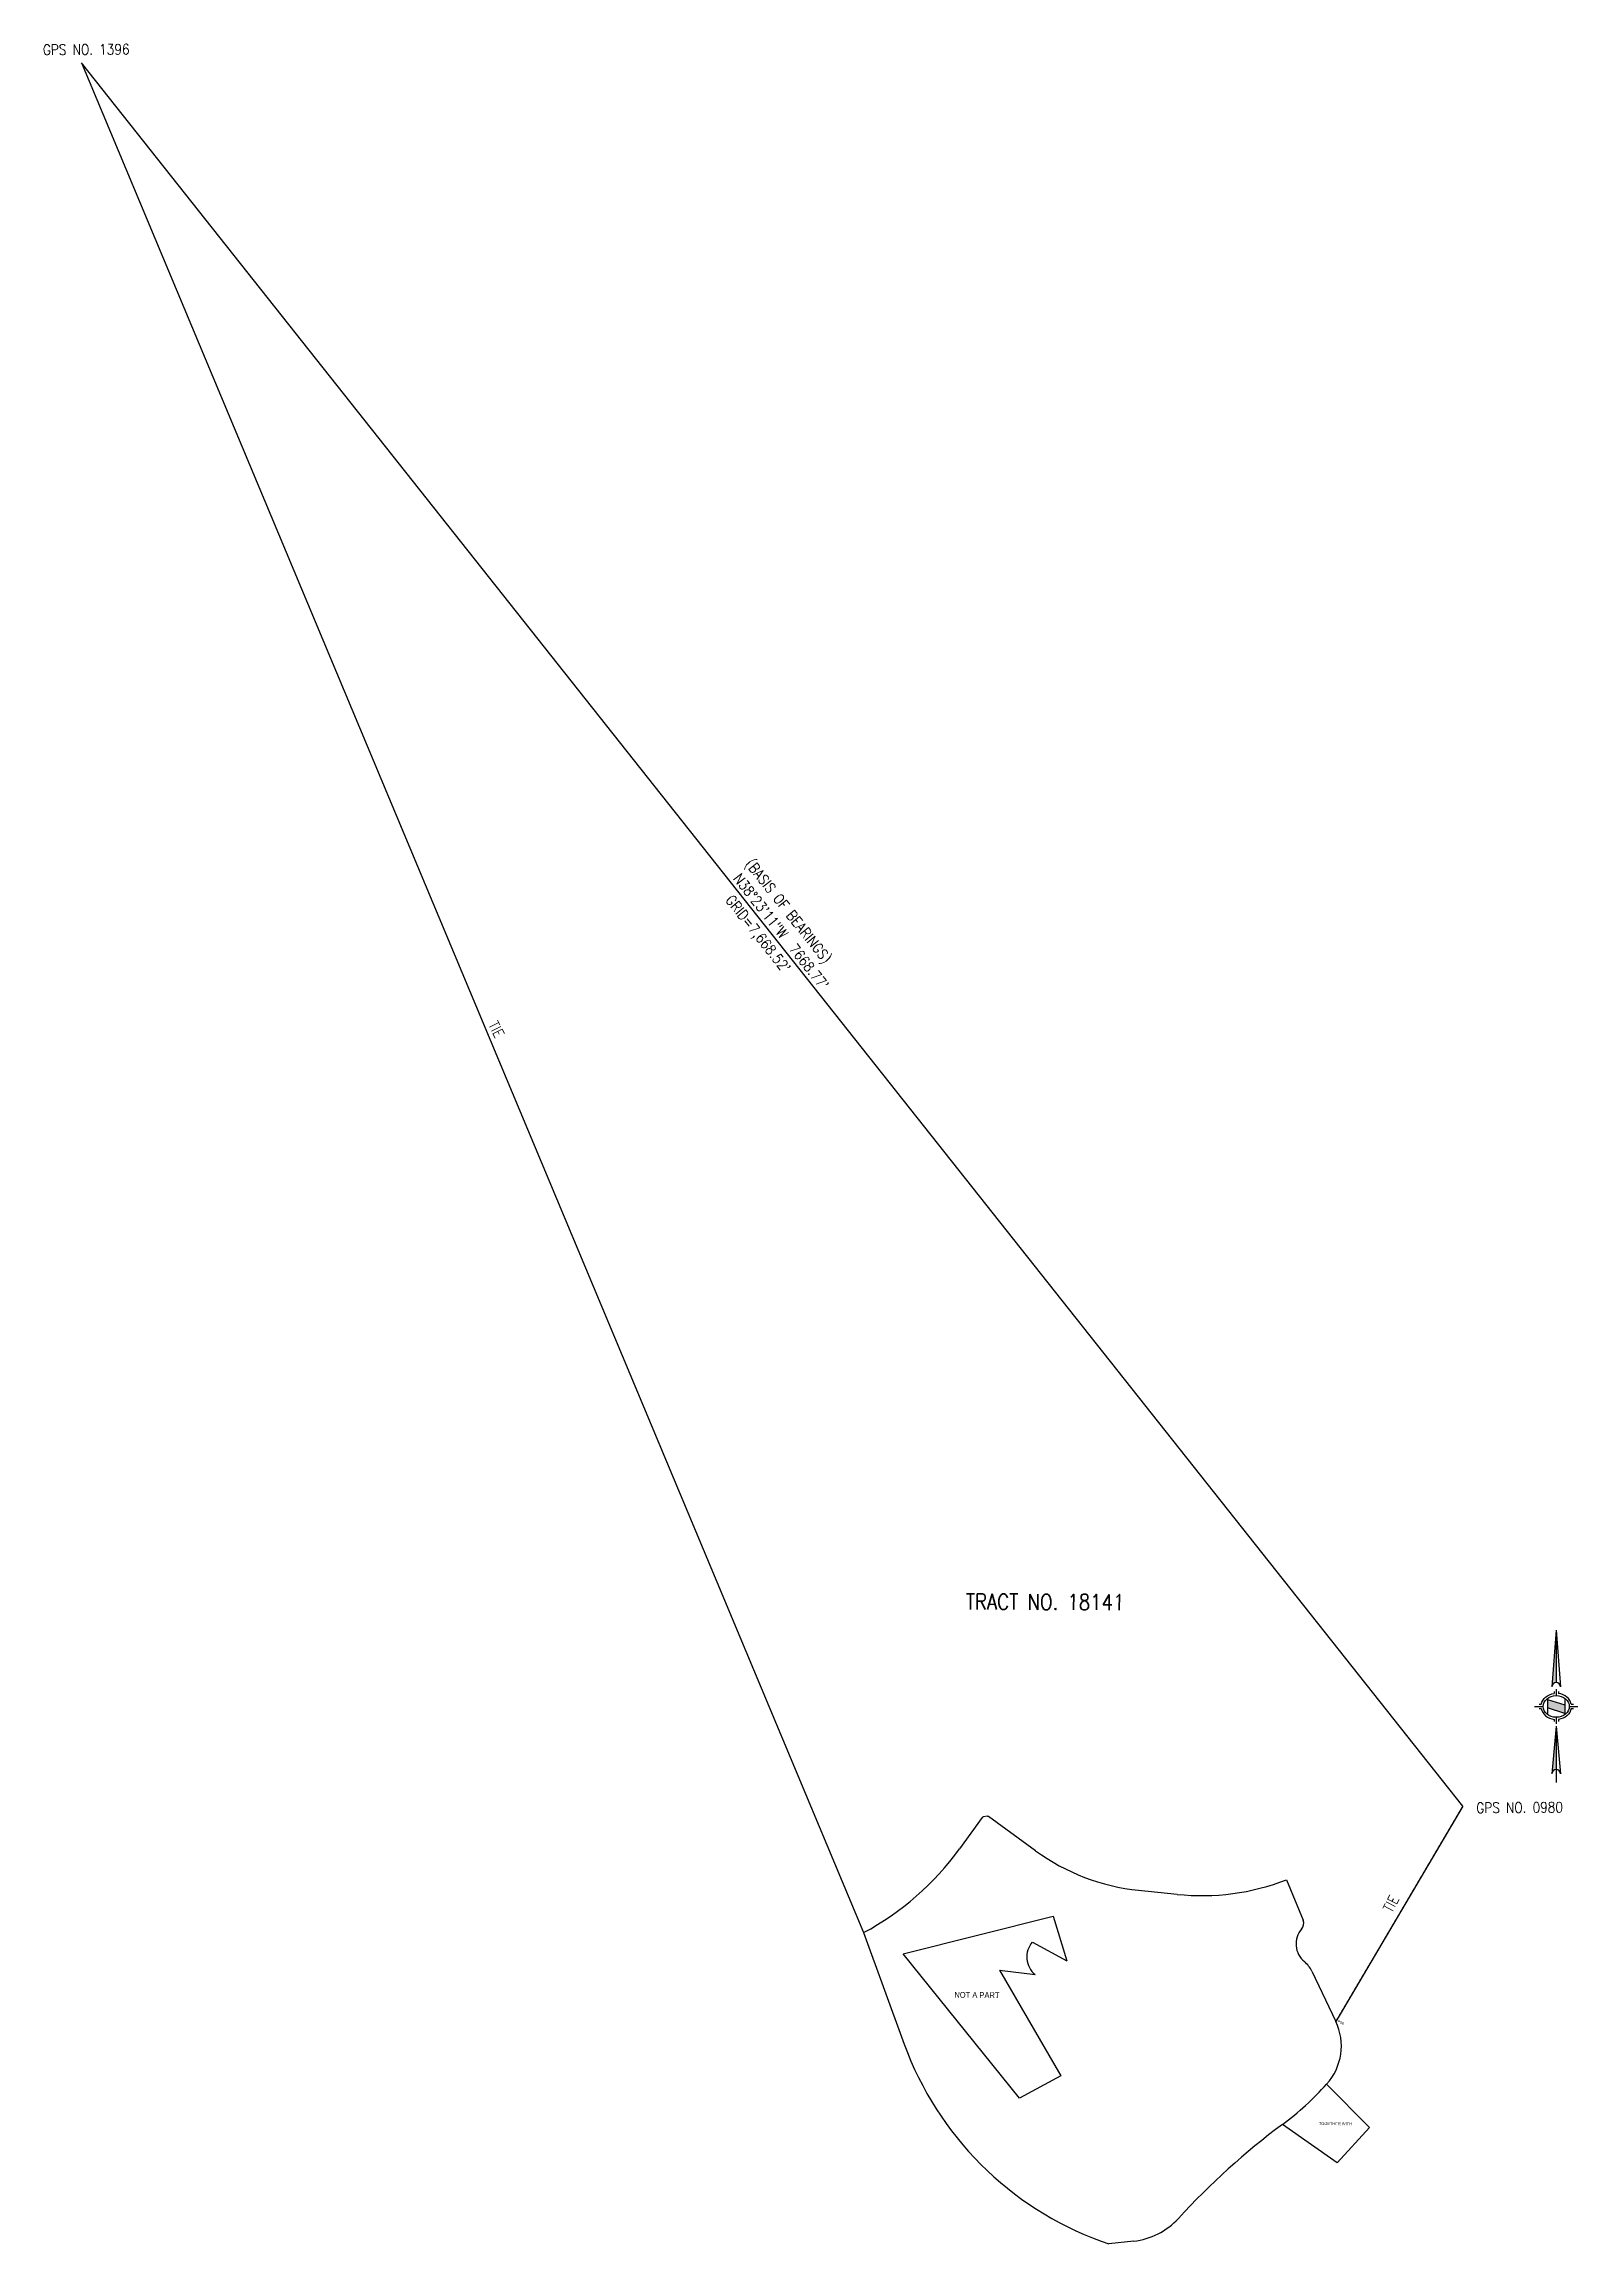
# Model space of a CAD drawing. Extents: x 6117139 to 6122428, y 2195785 to 2203370.
import ezdxf
from ezdxf.enums import TextEntityAlignment as Align

# ---------------------------------------------------------------- set-up
doc = ezdxf.new("R2010")
doc.units = 0
doc.header["$MEASUREMENT"] = 0
doc.header["$PDMODE"] = 3
doc.linetypes.add('CENTER', pattern=[2, 1.25, -0.25, 0.25, -0.25])
for name, color, linetype in [('BASIS OF BEARING GPS TIES', 7, 'Continuous'), ('BOUNDARY', 6, 'Continuous'), ('NORTH ARROW MISCELLANEOUS', 2, 'Continuous'), ('TRUE POINT OF BEGINNING', 7, 'Continuous')]:
    doc.layers.add(name, color=color, linetype=linetype)
doc.layers.add('GRID CALULATED TIE', color=3, linetype='CENTER', plot=False)
doc.styles.add('L80', font='simplex.shx', dxfattribs={"width": 0.85, "height": 3.2})
doc.styles.add('LotNum', font='x-hlvm1d.shx', dxfattribs={"height": 10})
doc.styles.add('S1', font='MONOPLEX', dxfattribs={"width": 0.85, "height": 10})

# ---------------------------------------------------------------- blocks, each defined once
blk = doc.blocks.new('na')
at = {"layer": 'NORTH ARROW MISCELLANEOUS'}
h = blk.add_hatch(color=256, dxfattribs=at)
h.paths.add_polyline_path([(0, 1.75), (-0.099, 0.465, -0.369924), (0, 0.55)])
h.paths.add_polyline_path([(0.198, -0.159), (0.198, 0.034), (-0.198, 0.159), (-0.198, -0.034)])
h.paths.add_polyline_path([(0, -0.45), (-0.098, -1.532, -0.36205), (0, -1.45)])
for p, q in [((0, 1.75), (-0.1, 0.45)), ((0, 1.75), (0, 0.55)), ((0, 1.75), (0.1, 0.45)), ((-0.5, 0), (-0.3, 0)), ((-0.198, 0.159), (0.198, 0.034)), ((0, 0.4), (0, 0.25)), ((0.3, 0), (0.5, 0)), ((0.198, -0.159), (-0.198, -0.034)), ((0, -0.45), (-0.1, -1.55)), ((0, -0.25), (0, -0.4)), ((0, -0.45), (0.1, -1.55)), ((0, -0.45), (0, -1.75))]:
    blk.add_line(p, q, dxfattribs=at)
at = {"layer": 'NORTH ARROW MISCELLANEOUS', "color": 4}
for p, q in [((-0.396, 0.05), (-0.345, 0.05)), ((-0.198, 0.159), (-0.198, -0.162)), ((-0.05, 0.347), (-0.05, 0.297)), ((0.05, 0.347), (0.05, 0.297)), ((0.198, 0.162), (0.198, -0.159)), ((0.345, 0.05), (0.396, 0.05)), ((-0.396, -0.05), (-0.345, -0.05)), ((-0.05, -0.297), (-0.05, -0.347)), ((0.05, -0.297), (0.05, -0.347)), ((0.345, -0.05), (0.396, -0.05))]:
    blk.add_line(p, q, dxfattribs=at)
at = {"layer": 'NORTH ARROW MISCELLANEOUS'}
for centre in [(0, 0.45), (0, -1.55)]:
    blk.add_arc(centre, 0.1, 0, 180, dxfattribs=at)
at = {"layer": 'NORTH ARROW MISCELLANEOUS', "color": 4, "extrusion": (0, 0, -1)}
for major_axis in [(-0.35, 0), (0.35, 0)]:
    blk.add_ellipse((0, 0), major_axis=major_axis, ratio=0.857143, start_param=0.167432, end_param=1.427453, dxfattribs=at)
at = {"layer": 'NORTH ARROW MISCELLANEOUS'}
blk.add_ellipse((0, 0), major_axis=(0.3, 0), ratio=0.833333, dxfattribs=at)
at = {"layer": 'NORTH ARROW MISCELLANEOUS', "color": 4}
for major_axis in [(0.35, 0), (-0.35, 0)]:
    blk.add_ellipse((0, 0), major_axis=major_axis, ratio=0.857143, start_param=0.167432, end_param=1.427453, dxfattribs=at)

msp = doc.modelspace()

# ---------------------------------------------------------------- linework, layer by layer
at = {"layer": 'BASIS OF BEARING GPS TIES'}
for p, q in [((6122029.9, 2197294.2), (6117267.9, 2203305.3)), ((6117267.9, 2203305.3), (6119964.6, 2196858.5)), ((6122029.9, 2197294.2), (6121592.6, 2196552.3))]:
    msp.add_line(p, q, dxfattribs=at)
at = {"layer": 'BOUNDARY'}
for p, q in [((6120373.8, 2197255.1), (6120295.3, 2197147.1)), ((6120391.5, 2197259.4), (6120377, 2197257.1)), ((6120557.5, 2197140.6), (6120395.2, 2197258.5)), ((6121422.6, 2197040.7), (6121479.6, 2196901.5)), ((6121045.5, 2196990.3), (6120912.7, 2197004.2)), ((6120101.2, 2196785.7), (6120617.7, 2196914.8)), ((6120617.7, 2196914.8), (6120665.4, 2196761.1)), ((6119964.6, 2196858.5), (6120104.7, 2196473.9)), ((6120546.2, 2196825.8), (6120665.4, 2196761.1)), ((6120502.4, 2196287.9), (6120101.2, 2196785.7)), ((6120433.3, 2196728.9), (6120643.9, 2196364.7)), ((6120433.3, 2196728.9), (6120555.7, 2196713.7)), ((6121509.9, 2196725.4), (6121592.6, 2196552.3)), ((6120643.9, 2196364.7), (6120502.4, 2196287.9)), ((6121560.9, 2196336.1), (6121709.2, 2196186.4)), ((6121597.4, 2196064.9), (6121409.1, 2196197.4)), ((6121709.2, 2196186.4), (6121597.4, 2196064.9)), ((6120783.2, 2195794.8), (6120810.5, 2195784.9)), ((6120895.6, 2195794.4), (6120810.5, 2195784.9))]:
    msp.add_line(p, q, dxfattribs=at)
for centre, radius, start, end in [((6120377.8, 2197252.2), 5, 99, 144), ((6120392.3, 2197254.4), 5, 54, 99), ((6119499.6, 2197725.2), 983.5, 298.21188, 324), ((6120989.5, 2197735.2), 735, 234, 264), ((6121130, 2197794.4), 808.5, 264, 291.21741), ((6121451.9, 2196890.1), 30, 319.08105, 22.28047), ((6120605.5, 2196774.4), 78.5, 139.08105, 230.6732), ((6121533.9, 2196819.1), 78.5, 139.08105, 230.6732), ((6121423.3, 2196684.1), 96, 25.52899, 50.6732), ((6121415.7, 2196467.8), 196, 317.79396, 25.529), ((6121173.5, 2196863.3), 1137.5, 200.017, 249.93669), ((6120813.4, 2197001.9), 1001, 306.51831, 318.31356), ((6122896.2, 2194189), 2499, 126.51831, 137.6306), ((6120868.1, 2196038.9), 246, 276.40342, 317.6306)]:
    msp.add_arc(centre, radius, start, end, dxfattribs=at)
at = {"layer": 'GRID CALULATED TIE'}
msp.add_line((6122029.9, 2197294.1), (6121592.6, 2196552.3), dxfattribs=at)
at = {"layer": 'TRUE POINT OF BEGINNING'}
msp.add_point((6121592.6, 2196552.3), dxfattribs=at)

# ---------------------------------------------------------------- block references
at = {"layer": 'NORTH ARROW MISCELLANEOUS', "xscale": 150, "yscale": 150, "zscale": 150}
msp.add_blockref('na', (6122352.5, 2197638.2), dxfattribs=at)

# ---------------------------------------------------------------- texts
at = {"style": 'S1', "width": 0.85}
for s, height, rotation, p in [('NOT A PART', 20, 359.44401, (6120277.2, 2196634.3)), ('TOGETHER WITH', 10, 359.46, (6121533.9, 2196195.2))]:
    msp.add_text(s, height=height, rotation=rotation, dxfattribs=at).set_placement(p)
at = {"layer": 'BASIS OF BEARING GPS TIES', "style": 'L80', "width": 0.85}
for s, height, rotation, p in [('GPS NO. 1396', 36, 0.37906, (6117134.8, 2203331.9)), ('(BASIS OF BEARINGS)', 36, 308.38646, (6119554.4, 2200542.6)), ('TRACT NO. 18141', 54, 359.77113, (6120316.8, 2197972.6)), ('GPS NO. 0980', 36, 0.37906, (6122076.9, 2197270.7)), ('TIE', 36, 61.75406, (6121785.2, 2196924.8))]:
    msp.add_text(s, height=height, rotation=rotation, dxfattribs=at).set_placement(p)
for s, rotation, p in [('N38%%D23\'11"W  7668.77\'', 308.38646, (6119666, 2200298.4)), ("GRID=7,668.52'", 308.38646, (6119586.6, 2200290.6)), ('TIE', 297.29927, (6118682.6, 2199964.4))]:
    msp.add_text(s, height=36, rotation=rotation, dxfattribs=at).set_placement(p, align=Align.CENTER)
at = {"layer": 'BASIS OF BEARING GPS TIES', "color": 1, "style": 'LotNum'}
msp.add_text('TPOB', height=8, rotation=335.95449, dxfattribs=at).set_placement((6121607.3, 2196550.1), align=Align.MIDDLE)

doc.saveas('drawing.dxf')
